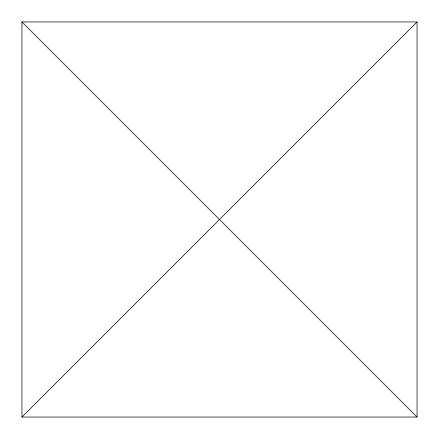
<?xml version="1.0" encoding="UTF-8"?>
<svg xmlns="http://www.w3.org/2000/svg" width="439" height="439" viewBox="0 0 439 439"><rect width="100%" height="100%" fill="white"/><g stroke="black" fill="none" stroke-linecap="round" stroke-linejoin="round"><path stroke-width="0.66" d="M21.95 417.05L417.05 21.95L21.95 21.95L21.95 417.05L417.05 417.05L417.05 21.95M21.95 21.95L417.05 417.05"/></g></svg>
